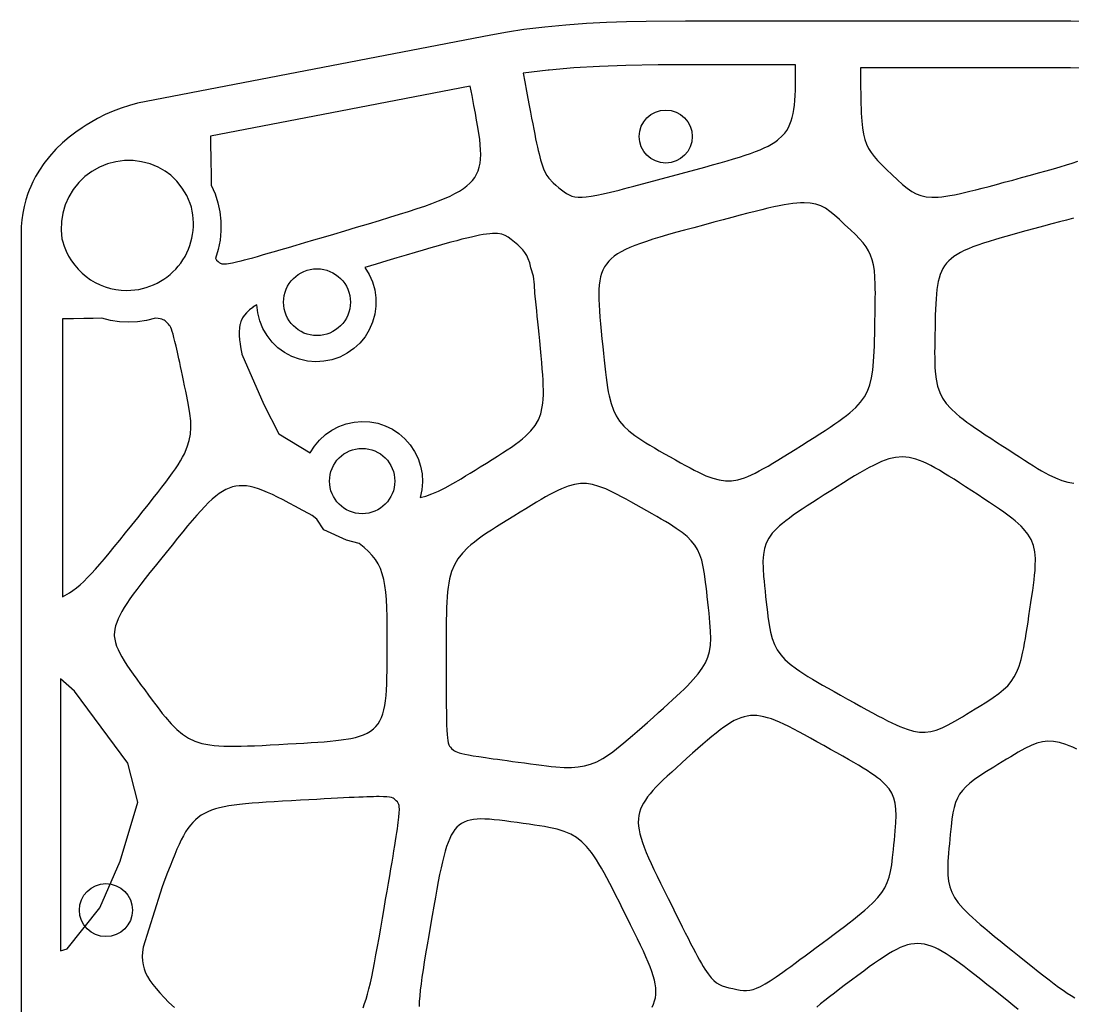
# Model space of a CAD drawing. Header units: millimetres. Extents: x -12999 to -11463, y -8335 to -6839.
# Drawn here: x -12999 to -12206, y -7759 to -7016 of the extents above; entities that cross this region are included whole.
import ezdxf

# ---------------------------------------------------------------- set-up
doc = ezdxf.new("R2010")
doc.units = ezdxf.units.MM
doc.header["$MEASUREMENT"] = 0

msp = doc.modelspace()

# ---------------------------------------------------------------- linework, layer by layer
at = {"color": 5, "linetype": 'Continuous'}
for points in [[(-12195.05, -7015.86), (-12207.37, -7015.59), (-12439.38, -7015.59), (-12468.54, -7015.53), (-12498, -7015.51), (-12527.66, -7015.8), (-12542.53, -7016.14), (-12557.57, -7016.67), (-12572.87, -7017.46), (-12588.39, -7018.56), (-12604.11, -7020.06), (-12620, -7022.01), (-12632.48, -7023.89), (-12645.05, -7026.13), (-12905.05, -7076.13), (-12911.4, -7077.52), (-12917.67, -7079.22), (-12923.84, -7081.22), (-12929.89, -7083.53), (-12935.83, -7086.13), (-12941.64, -7089.03), (-12947.31, -7092.21), (-12950.24, -7094), (-12953.35, -7096), (-12958.11, -7099.32), (-12963.06, -7103.13), (-12968.09, -7107.45), (-12973.09, -7112.29), (-12977.92, -7117.63), (-12982.11, -7122.98), (-12985.56, -7128.04), (-12988.35, -7132.72), (-12990.48, -7136.8), (-12992.1, -7140.31), (-12993.26, -7143.14), (-12994.15, -7145.52), (-12995.73, -7150.37), (-12997.03, -7155.31), (-12998.05, -7160.33), (-12998.79, -7165.4), (-12999.23, -7170.49), (-12999.38, -7175.59), (-12999.38, -7863.57)], [(-12196.17, -7050.95), (-12207.52, -7050.69), (-12365.96, -7050.69), (-12365.95, -7056.01), (-12365.94, -7061), (-12365.92, -7065.68), (-12365.88, -7070.06), (-12365.83, -7074.16), (-12365.75, -7077.99), (-12365.65, -7081.57), (-12365.52, -7084.9), (-12365.14, -7090.92), (-12364.59, -7096.16), (-12363.84, -7100.73), (-12362.84, -7104.76), (-12361.57, -7108.36), (-12360, -7111.65), (-12358.08, -7114.74), (-12355.79, -7117.76), (-12353.09, -7120.83), (-12349.95, -7124.05), (-12346.33, -7127.55), (-12342.21, -7131.44), (-12338.02, -7135.35), (-12334.24, -7138.74), (-12330.74, -7141.62), (-12327.36, -7143.99), (-12323.96, -7145.85), (-12320.4, -7147.2), (-12316.54, -7148.05), (-12312.23, -7148.41), (-12307.33, -7148.26), (-12304.62, -7148), (-12301.7, -7147.62), (-12298.57, -7147.12), (-12295.19, -7146.5), (-12291.56, -7145.75), (-12287.66, -7144.88), (-12283.47, -7143.89), (-12278.97, -7142.79), (-12274.15, -7141.56), (-12268.97, -7140.21), (-12263.44, -7138.74), (-12257.53, -7137.15), (-12251.22, -7135.45), (-12244.49, -7133.62), (-12237.89, -7131.83), (-12231.7, -7130.14), (-12225.89, -7128.54), (-12220.46, -7127), (-12215.39, -7125.52), (-12210.66, -7124.09), (-12206.27, -7122.69), (-12202.19, -7121.3)], [(-12205.38, -7164.3), (-12210.5, -7165.62), (-12215.96, -7167.05), (-12221.79, -7168.61), (-12227.99, -7170.28), (-12234.6, -7172.07), (-12241.33, -7173.9), (-12247.63, -7175.62), (-12253.53, -7177.25), (-12259.04, -7178.81), (-12264.16, -7180.3), (-12268.93, -7181.74), (-12273.34, -7183.15), (-12277.41, -7184.54), (-12281.16, -7185.92), (-12284.61, -7187.3), (-12287.75, -7188.7), (-12290.6, -7190.14), (-12293.19, -7191.62), (-12295.53, -7193.16), (-12297.62, -7194.78), (-12299.49, -7196.48), (-12301.15, -7198.29), (-12302.61, -7200.21), (-12303.89, -7202.27), (-12304.99, -7204.47), (-12305.94, -7206.83), (-12306.74, -7209.36), (-12307.41, -7212.07), (-12307.96, -7214.99), (-12308.41, -7218.12), (-12308.77, -7221.47), (-12309.05, -7225.07), (-12309.27, -7228.92), (-12309.45, -7233.04), (-12309.58, -7237.44), (-12309.7, -7242.14), (-12309.81, -7247.14), (-12309.92, -7252.2), (-12310.01, -7256.94), (-12310.07, -7261.39), (-12310.1, -7265.56), (-12310.08, -7269.46), (-12310, -7273.12), (-12309.86, -7276.55), (-12309.65, -7279.77), (-12308.96, -7285.65), (-12307.84, -7290.89), (-12306.23, -7295.62), (-12304.07, -7299.93), (-12301.3, -7303.97), (-12297.86, -7307.87), (-12293.65, -7311.8), (-12291.24, -7313.81), (-12288.62, -7315.88), (-12285.77, -7318.01), (-12282.68, -7320.23), (-12279.35, -7322.55), (-12275.76, -7324.99), (-12271.91, -7327.55), (-12267.79, -7330.27), (-12263.39, -7333.15), (-12258.7, -7336.2), (-12254.25, -7339.1), (-12250.05, -7341.83), (-12246.09, -7344.39), (-12242.36, -7346.78), (-12238.84, -7349.01), (-12235.52, -7351.07), (-12232.39, -7352.97), (-12229.42, -7354.71), (-12223.96, -7357.73), (-12218.93, -7360.19), (-12214.14, -7362.1), (-12209.5, -7363.41), (-12204.98, -7364.06)], [(-12202.86, -7564.74), (-12205.77, -7563.41), (-12208.52, -7562.26), (-12211.13, -7561.28), (-12215.98, -7559.82), (-12220.45, -7559.02), (-12224.69, -7558.86), (-12228.82, -7559.33), (-12232.99, -7560.4), (-12237.33, -7562.07), (-12241.98, -7564.31), (-12247.07, -7567.12), (-12252.73, -7570.47), (-12255.82, -7572.34), (-12259.11, -7574.35), (-12262.4, -7576.36), (-12265.48, -7578.26), (-12271.06, -7581.74), (-12275.91, -7584.88), (-12280.09, -7587.77), (-12283.65, -7590.51), (-12286.66, -7593.18), (-12289.17, -7595.87), (-12291.24, -7598.68), (-12292.93, -7601.7), (-12294.29, -7605.02), (-12295.39, -7608.72), (-12296.29, -7612.9), (-12297.03, -7617.65), (-12297.68, -7623.06), (-12298.3, -7629.23), (-12298.62, -7632.62), (-12298.95, -7636.23), (-12299.28, -7639.85), (-12299.57, -7643.24), (-12300.03, -7649.44), (-12300.26, -7654.96), (-12300.16, -7659.91), (-12299.67, -7664.44), (-12298.71, -7668.65), (-12297.2, -7672.68), (-12295.07, -7676.64), (-12292.23, -7680.67), (-12288.62, -7684.89), (-12286.49, -7687.1), (-12284.15, -7689.41), (-12281.57, -7691.83), (-12278.74, -7694.38), (-12275.66, -7697.06), (-12272.33, -7699.9), (-12268.71, -7702.91), (-12264.82, -7706.11), (-12260.64, -7709.51), (-12256.15, -7713.12), (-12251.36, -7716.97), (-12246.24, -7721.07), (-12241.16, -7725.14), (-12236.38, -7728.96), (-12231.9, -7732.52), (-12227.69, -7735.83), (-12223.73, -7738.89), (-12220.02, -7741.72), (-12216.53, -7744.31), (-12213.24, -7746.66), (-12210.15, -7748.78), (-12207.22, -7750.68), (-12204.45, -7752.35)], [(-12741.29, -7759.91), (-12740.13, -7756.75), (-12739.01, -7753.32), (-12737.93, -7749.59), (-12736.87, -7745.55), (-12735.83, -7741.19), (-12734.79, -7736.47), (-12733.75, -7731.39), (-12732.68, -7725.92), (-12731.59, -7720.05), (-12730.46, -7713.76), (-12729.27, -7707.03), (-12728.02, -7699.85), (-12726.7, -7692.18), (-12725.46, -7684.98), (-12724.29, -7678.19), (-12723.19, -7671.82), (-12722.17, -7665.84), (-12721.21, -7660.24), (-12720.32, -7655.01), (-12719.49, -7650.13), (-12718.73, -7645.6), (-12718.03, -7641.39), (-12717.39, -7637.5), (-12716.81, -7633.91), (-12716.29, -7630.61), (-12715.83, -7627.58), (-12715.42, -7624.81), (-12715.06, -7622.29), (-12714.75, -7620.01), (-12714.29, -7616.09), (-12714.01, -7612.9), (-12713.91, -7610.26), (-12714.01, -7608.15), (-12714.13, -7607.3), (-12714.31, -7606.57), (-12714.54, -7605.96), (-12714.81, -7605.43), (-12715.12, -7604.96), (-12715.47, -7604.53), (-12716.27, -7603.69), (-12717.77, -7602.34), (-12718.66, -7601.81), (-12719.81, -7601.37), (-12721.32, -7601.04), (-12723.32, -7600.79), (-12725.91, -7600.65), (-12729.22, -7600.6), (-12731.18, -7600.61), (-12733.36, -7600.65), (-12735.78, -7600.71), (-12738.44, -7600.79), (-12741.38, -7600.9), (-12744.59, -7601.04), (-12748.1, -7601.2), (-12751.92, -7601.38), (-12756.06, -7601.58), (-12760.55, -7601.81), (-12765.38, -7602.07), (-12770.58, -7602.35), (-12776.16, -7602.65), (-12782.14, -7602.98), (-12788.53, -7603.33), (-12795.35, -7603.71), (-12802.08, -7604.08), (-12808.4, -7604.44), (-12814.33, -7604.8), (-12819.88, -7605.18), (-12825.07, -7605.57), (-12829.92, -7606), (-12834.44, -7606.47), (-12838.65, -7607), (-12842.57, -7607.6), (-12846.22, -7608.28), (-12849.61, -7609.05), (-12852.76, -7609.92), (-12855.7, -7610.91), (-12858.44, -7612.02), (-12861, -7613.29), (-12863.4, -7614.71), (-12865.65, -7616.31), (-12867.76, -7618.09), (-12869.75, -7620.06), (-12871.64, -7622.24), (-12873.44, -7624.63), (-12875.18, -7627.25), (-12876.86, -7630.12), (-12878.51, -7633.23), (-12880.15, -7636.62), (-12881.8, -7640.28), (-12883.47, -7644.23), (-12885.19, -7648.49), (-12886.96, -7653.06), (-12888.82, -7657.96), (-12890.77, -7663.19), (-12892.84, -7668.78), (-12894.53, -7673.37), (-12907.36, -7714.26), (-12907.8, -7717.84), (-12907.94, -7721.22), (-12907.79, -7724.43), (-12907.32, -7727.53), (-12906.54, -7730.53), (-12905.42, -7733.47), (-12903.97, -7736.39), (-12902.17, -7739.33), (-12900.02, -7742.33), (-12897.51, -7745.44), (-12894.64, -7748.69), (-12891.38, -7752.13), (-12887.75, -7755.79), (-12883.72, -7759.72)], [(-12523.25, -7759.42), (-12522.17, -7757.1), (-12521.35, -7754.76), (-12520.79, -7752.37), (-12520.47, -7749.92), (-12520.4, -7747.38), (-12520.56, -7744.73), (-12520.95, -7741.95), (-12521.57, -7739.02), (-12522.41, -7735.92), (-12523.47, -7732.62), (-12524.75, -7729.13), (-12526.25, -7725.4), (-12527.95, -7721.44), (-12529.86, -7717.21), (-12531.97, -7712.71), (-12534.28, -7707.91), (-12536.78, -7702.79), (-12539.48, -7697.35), (-12542.36, -7691.55), (-12545.24, -7685.76), (-12547.95, -7680.33), (-12550.51, -7675.24), (-12552.93, -7670.48), (-12555.22, -7666.04), (-12557.4, -7661.91), (-12559.49, -7658.07), (-12561.5, -7654.51), (-12563.44, -7651.21), (-12565.32, -7648.18), (-12567.17, -7645.38), (-12569, -7642.82), (-12572.65, -7638.33), (-12576.38, -7634.6), (-12580.35, -7631.53), (-12584.69, -7629.01), (-12589.52, -7626.95), (-12594.96, -7625.27), (-12601.12, -7623.86), (-12604.51, -7623.23), (-12608.13, -7622.62), (-12611.99, -7622.03), (-12616.11, -7621.43), (-12620.5, -7620.82), (-12625.19, -7620.18), (-12629.93, -7619.54), (-12634.36, -7618.96), (-12638.51, -7618.45), (-12642.38, -7618.03), (-12645.99, -7617.72), (-12649.35, -7617.52), (-12652.47, -7617.46), (-12655.37, -7617.55), (-12658.06, -7617.81), (-12660.56, -7618.25), (-12662.89, -7618.89), (-12665.05, -7619.75), (-12667.06, -7620.85), (-12668.87, -7622.17), (-12670.52, -7623.7), (-12672.02, -7625.45), (-12673.42, -7627.45), (-12674.74, -7629.72), (-12675.98, -7632.28), (-12677.17, -7635.14), (-12678.3, -7638.32), (-12679.39, -7641.82), (-12680.45, -7645.67), (-12681.49, -7649.86), (-12682.53, -7654.42), (-12683.57, -7659.36), (-12684.62, -7664.68), (-12685.7, -7670.42), (-12686.81, -7676.57), (-12687.98, -7683.15), (-12689.2, -7690.18), (-12690.49, -7697.67), (-12691.8, -7705.28), (-12693.02, -7712.42), (-12694.15, -7719.12), (-12695.18, -7725.38), (-12696.1, -7731.24), (-12696.91, -7736.71), (-12697.6, -7741.82), (-12698.17, -7746.57), (-12698.62, -7750.99), (-12698.93, -7755.1), (-12699.1, -7758.93)], [(-12247.02, -7761.2), (-12251.21, -7757.81), (-12255.7, -7754.19), (-12260.51, -7750.33), (-12265.64, -7746.22), (-12270.64, -7742.22), (-12275.34, -7738.47), (-12279.77, -7734.97), (-12283.93, -7731.72), (-12287.85, -7728.71), (-12291.55, -7725.95), (-12295.05, -7723.43), (-12298.36, -7721.16), (-12301.5, -7719.13), (-12304.49, -7717.33), (-12307.34, -7715.78), (-12310.08, -7714.47), (-12312.72, -7713.39), (-12315.29, -7712.55), (-12317.8, -7711.94), (-12320.31, -7711.56), (-12322.82, -7711.42), (-12325.36, -7711.53), (-12327.94, -7711.88), (-12330.56, -7712.49), (-12333.25, -7713.35), (-12336.01, -7714.46), (-12338.88, -7715.82), (-12341.87, -7717.43), (-12345, -7719.28), (-12348.3, -7721.38), (-12351.78, -7723.71), (-12355.48, -7726.29), (-12359.4, -7729.11), (-12363.57, -7732.17), (-12368.01, -7735.47), (-12372.75, -7739), (-12377.36, -7742.45), (-12381.69, -7745.69), (-12385.72, -7748.75), (-12389.46, -7751.64), (-12392.92, -7754.37), (-12396.1, -7756.98), (-12399, -7759.46)]]:
    msp.add_lwpolyline(points, dxfattribs=at)
for points in [[(-12418.28, -7090.9), (-12417.48, -7088.21), (-12416.82, -7085.32), (-12416.29, -7082.23), (-12415.87, -7078.93), (-12415.56, -7075.39), (-12415.33, -7071.61), (-12415.17, -7067.57), (-12415.08, -7063.26), (-12415.03, -7058.67), (-12415.01, -7053.77), (-12415.01, -7048.57), (-12443.55, -7048.54), (-12455.73, -7048.54), (-12468.64, -7048.51), (-12493.95, -7048.45), (-12518.76, -7048.56), (-12543.09, -7049), (-12562.89, -7049.73), (-12582.39, -7050.89), (-12600.98, -7052.51), (-12601.61, -7052.57), (-12620.56, -7054.88), (-12619.38, -7061.35), (-12618.07, -7068.36), (-12617.01, -7073.99), (-12616.01, -7079.28), (-12615.07, -7084.22), (-12614.19, -7088.85), (-12613.35, -7093.16), (-12612.57, -7097.18), (-12611.82, -7100.91), (-12611.12, -7104.38), (-12610.44, -7107.58), (-12609.79, -7110.55), (-12609.17, -7113.28), (-12608.57, -7115.8), (-12607.4, -7120.24), (-12606.25, -7123.97), (-12605.09, -7127.1), (-12603.89, -7129.74), (-12602.59, -7131.99), (-12601.18, -7133.97), (-12597.85, -7137.5), (-12595.87, -7139.28), (-12593.62, -7141.21), (-12591.59, -7142.92), (-12589.7, -7144.41), (-12587.85, -7145.68), (-12585.94, -7146.71), (-12583.87, -7147.5), (-12581.56, -7148.02), (-12579, -7148.27), (-12576.13, -7148.26), (-12572.89, -7148), (-12569.22, -7147.51), (-12564.99, -7146.77), (-12560.13, -7145.78), (-12554.57, -7144.52), (-12548.24, -7142.98), (-12544.77, -7142.11), (-12541.08, -7141.17), (-12537.16, -7140.16), (-12483.55, -7125.75), (-12477.6, -7124.11), (-12472, -7122.54), (-12466.74, -7121.03), (-12461.82, -7119.57), (-12457.22, -7118.15), (-12452.93, -7116.75), (-12448.94, -7115.37), (-12445.24, -7114), (-12441.82, -7112.62), (-12438.67, -7111.23), (-12435.78, -7109.81), (-12433.13, -7108.35), (-12430.73, -7106.84), (-12428.54, -7105.28), (-12424.76, -7101.89), (-12423.12, -7100.01), (-12421.66, -7097.98), (-12420.36, -7095.78), (-12419.24, -7093.42)], [(-12679.86, -7149.38), (-12675.73, -7147.53), (-12672, -7145.67), (-12668.65, -7143.79), (-12665.66, -7141.88), (-12663.03, -7139.91), (-12660.74, -7137.88), (-12658.76, -7135.76), (-12657.07, -7133.52), (-12655.65, -7131.12), (-12654.5, -7128.54), (-12653.63, -7125.77), (-12653.02, -7122.82), (-12652.66, -7119.67), (-12652.53, -7116.3), (-12652.62, -7112.68), (-12652.9, -7108.81), (-12653.36, -7104.67), (-12653.98, -7100.23), (-12654.74, -7095.49), (-12655.63, -7090.41), (-12656.63, -7084.98), (-12657.72, -7079.19), (-12659.14, -7071.63), (-12660.45, -7064.71), (-12758.46, -7083.56), (-12856.47, -7102.41), (-12856.37, -7109.79), (-12856.24, -7117.75), (-12856.14, -7123.58), (-12856.05, -7129.1), (-12855.96, -7134.32), (-12855.87, -7139.25), (-12853.04, -7145.78), (-12850.89, -7152.56), (-12849.42, -7159.52), (-12848.65, -7166.59), (-12848.6, -7173.71), (-12849.25, -7180.79), (-12850.62, -7187.78), (-12852.67, -7194.59), (-12852.26, -7195.25), (-12851.79, -7195.82), (-12850.72, -7196.89), (-12849.91, -7197.62), (-12849.49, -7197.93), (-12849.03, -7198.2), (-12848.51, -7198.43), (-12847.91, -7198.6), (-12847.2, -7198.71), (-12846.37, -7198.75), (-12844.26, -7198.64), (-12841.47, -7198.22), (-12839.79, -7197.89), (-12837.9, -7197.48), (-12835.77, -7196.98), (-12833.4, -7196.4), (-12830.76, -7195.72), (-12827.83, -7194.94), (-12824.58, -7194.05), (-12821.01, -7193.06), (-12817.1, -7191.95), (-12812.82, -7190.73), (-12808.17, -7189.38), (-12803.11, -7187.91), (-12797.64, -7186.3), (-12791.74, -7184.56), (-12785.39, -7182.68), (-12778.57, -7180.66), (-12771.26, -7178.49), (-12763.46, -7176.17), (-12755.13, -7173.69), (-12746.26, -7171.04), (-12737.33, -7168.38), (-12728.96, -7165.87), (-12721.12, -7163.5), (-12713.79, -7161.25), (-12706.97, -7159.1), (-12700.63, -7157.04), (-12694.77, -7155.06), (-12689.36, -7153.13), (-12684.4, -7151.24)], [(-12356.77, -7278.85), (-12356.42, -7275.65), (-12356.14, -7272.24), (-12355.91, -7268.6), (-12355.73, -7264.72), (-12355.58, -7260.59), (-12355.46, -7256.18), (-12355.34, -7251.47), (-12355.23, -7246.46), (-12355.13, -7241.47), (-12355.03, -7236.77), (-12354.95, -7232.38), (-12354.89, -7228.26), (-12354.85, -7224.41), (-12354.84, -7220.81), (-12354.87, -7217.45), (-12354.92, -7214.31), (-12355.16, -7208.65), (-12355.59, -7203.71), (-12356.25, -7199.38), (-12357.17, -7195.55), (-12358.37, -7192.1), (-12359.91, -7188.93), (-12361.79, -7185.91), (-12364.07, -7182.93), (-12366.77, -7179.89), (-12369.93, -7176.66), (-12373.58, -7173.14), (-12377.74, -7169.21), (-12381.88, -7165.35), (-12385.62, -7162), (-12389.12, -7159.15), (-12392.56, -7156.8), (-12396.08, -7154.95), (-12399.83, -7153.62), (-12403.97, -7152.81), (-12408.64, -7152.54), (-12411.23, -7152.6), (-12414.01, -7152.79), (-12417.01, -7153.11), (-12420.24, -7153.57), (-12423.72, -7154.16), (-12427.47, -7154.88), (-12431.52, -7155.73), (-12435.88, -7156.72), (-12440.57, -7157.84), (-12445.61, -7159.09), (-12451.03, -7160.47), (-12456.84, -7161.99), (-12463.06, -7163.64), (-12469.71, -7165.42), (-12476.81, -7167.33), (-12484.38, -7169.38), (-12491.88, -7171.41), (-12498.91, -7173.32), (-12505.49, -7175.14), (-12511.63, -7176.87), (-12517.34, -7178.53), (-12522.64, -7180.14), (-12527.54, -7181.72), (-12532.06, -7183.27), (-12536.21, -7184.82), (-12540, -7186.37), (-12543.45, -7187.95), (-12546.57, -7189.57), (-12549.37, -7191.25), (-12551.87, -7192.99), (-12554.08, -7194.83), (-12556.02, -7196.76), (-12557.7, -7198.81), (-12559.15, -7201.01), (-12560.36, -7203.36), (-12561.36, -7205.89), (-12562.15, -7208.6), (-12562.74, -7211.52), (-12563.15, -7214.65), (-12563.4, -7218.02), (-12563.49, -7221.64), (-12563.45, -7225.52), (-12563.29, -7229.69), (-12563.01, -7234.15), (-12562.64, -7238.92), (-12562.19, -7244.03), (-12561.68, -7249.48), (-12561.11, -7255.29), (-12560.55, -7260.96), (-12560.02, -7266.28), (-12559.51, -7271.28), (-12559.01, -7275.96), (-12558.5, -7280.35), (-12557.99, -7284.45), (-12557.45, -7288.29), (-12556.89, -7291.88), (-12556.3, -7295.23), (-12555.66, -7298.36), (-12554.21, -7304.03), (-12552.47, -7309), (-12550.35, -7313.43), (-12547.77, -7317.46), (-12544.62, -7321.2), (-12540.83, -7324.76), (-12536.33, -7328.25), (-12531.05, -7331.8), (-12528.09, -7333.65), (-12524.91, -7335.56), (-12521.49, -7337.57), (-12517.82, -7339.67), (-12513.9, -7341.9), (-12509.71, -7344.26), (-12505.59, -7346.58), (-12501.72, -7348.75), (-12498.08, -7350.77), (-12494.66, -7352.63), (-12491.42, -7354.33), (-12488.36, -7355.88), (-12482.69, -7358.49), (-12477.5, -7360.44), (-12472.64, -7361.74), (-12467.97, -7362.36), (-12463.35, -7362.29), (-12458.63, -7361.52), (-12453.65, -7360.05), (-12451.03, -7359.04), (-12448.29, -7357.85), (-12445.41, -7356.48), (-12442.38, -7354.92), (-12439.18, -7353.17), (-12435.79, -7351.24), (-12432.19, -7349.12), (-12428.37, -7346.81), (-12424.31, -7344.3), (-12419.98, -7341.6), (-12415.38, -7338.7), (-12410.47, -7335.6), (-12405.59, -7332.52), (-12401, -7329.61), (-12396.71, -7326.87), (-12392.71, -7324.28), (-12388.98, -7321.82), (-12385.51, -7319.49), (-12382.29, -7317.25), (-12379.32, -7315.1), (-12376.58, -7313.01), (-12374.07, -7310.98), (-12369.66, -7307.01), (-12366.02, -7303.03), (-12363.08, -7298.94), (-12360.77, -7294.61), (-12359, -7289.91), (-12357.69, -7284.7)], [(-12606.09, -7306.56), (-12605.7, -7303.73), (-12605.43, -7300.72), (-12605.29, -7297.5), (-12605.27, -7294.08), (-12605.34, -7290.42), (-12605.51, -7286.5), (-12605.77, -7282.32), (-12606.1, -7277.85), (-12606.51, -7273.07), (-12606.98, -7267.97), (-12607.5, -7262.53), (-12608.06, -7256.73), (-12608.56, -7251.69), (-12609.03, -7246.92), (-12609.47, -7242.41), (-12609.9, -7238.16), (-12610.32, -7234.05), (-12610.77, -7229.69), (-12611.74, -7220.9), (-12611.87, -7214.39), (-12612.85, -7207.96), (-12614.65, -7201.72), (-12615.6, -7198.01), (-12616.66, -7194.94), (-12617.85, -7192.36), (-12619.21, -7190.15), (-12620.78, -7188.19), (-12622.59, -7186.32), (-12624.67, -7184.44), (-12627.06, -7182.39), (-12629.48, -7180.37), (-12631.76, -7178.67), (-12634.1, -7177.33), (-12635.36, -7176.8), (-12636.71, -7176.38), (-12639.79, -7175.85), (-12641.58, -7175.76), (-12643.56, -7175.79), (-12645.74, -7175.95), (-12648.11, -7176.22), (-12650.67, -7176.61), (-12653.44, -7177.11), (-12656.42, -7177.72), (-12659.61, -7178.43), (-12663.02, -7179.24), (-12666.7, -7180.17), (-12670.7, -7181.22), (-12675.02, -7182.38), (-12679.69, -7183.67), (-12684.72, -7185.09), (-12690.12, -7186.64), (-12695.92, -7188.32), (-12702.13, -7190.14), (-12708.77, -7192.09), (-12715.85, -7194.19), (-12723.39, -7196.43), (-12731.42, -7198.82), (-12739.94, -7201.36), (-12736.69, -7206.63), (-12734.19, -7212.3), (-12732.5, -7218.26), (-12731.64, -7224.39), (-12731.63, -7230.58), (-12732.48, -7236.72), (-12734.15, -7242.68), (-12736.63, -7248.36), (-12739.87, -7253.64), (-12743.79, -7258.43), (-12748.34, -7262.63), (-12753.43, -7266.17), (-12758.95, -7268.97), (-12764.8, -7270.99), (-12770.88, -7272.19), (-12777.06, -7272.55), (-12783.23, -7272.05), (-12789.28, -7270.71), (-12795.08, -7268.55), (-12800.54, -7265.61), (-12805.54, -7261.95), (-12809.99, -7257.65), (-12813.8, -7252.77), (-12816.91, -7247.41), (-12819.26, -7241.68), (-12820.79, -7235.68), (-12821.49, -7229.53), (-12824.43, -7231.41), (-12824.54, -7231.49), (-12826.95, -7233.33), (-12827.13, -7233.49), (-12829.07, -7235.3), (-12829.3, -7235.54), (-12830.82, -7237.35), (-12831.07, -7237.68), (-12832.22, -7239.49), (-12832.45, -7239.92), (-12833.31, -7241.79), (-12833.49, -7242.27), (-12834.09, -7244.25), (-12834.19, -7244.71), (-12834.57, -7246.87), (-12834.61, -7247.26), (-12834.78, -7249.65), (-12834.79, -7249.97), (-12834.75, -7252.58), (-12834.73, -7252.87), (-12834.5, -7255.72), (-12834.47, -7255.98), (-12834.07, -7259.09), (-12834.04, -7259.31), (-12833.48, -7262.7), (-12833.44, -7262.88), (-12832.74, -7266.59), (-12832.72, -7266.72), (-12816.26, -7304.75), (-12804.94, -7326.89), (-12781.18, -7341.27), (-12778.01, -7336.2), (-12774.19, -7331.59), (-12769.79, -7327.53), (-12764.9, -7324.09), (-12759.59, -7321.33), (-12753.96, -7319.3), (-12748.11, -7318.03), (-12742.15, -7317.55), (-12736.17, -7317.87), (-12730.29, -7318.97), (-12724.61, -7320.85), (-12719.23, -7323.46), (-12714.24, -7326.77), (-12709.74, -7330.7), (-12705.79, -7335.2), (-12702.48, -7340.19), (-12699.86, -7345.57), (-12697.97, -7351.24), (-12696.86, -7357.12), (-12696.53, -7363.1), (-12697.01, -7369.06), (-12698.26, -7374.91), (-12693.89, -7373.85), (-12689.33, -7372.27), (-12684.5, -7370.17), (-12679.3, -7367.55), (-12673.63, -7364.41), (-12667.42, -7360.74), (-12664.07, -7358.72), (-12660.55, -7356.56), (-12656.84, -7354.27), (-12652.94, -7351.86), (-12648.32, -7349), (-12644, -7346.3), (-12639.95, -7343.76), (-12636.17, -7341.35), (-12632.66, -7339.05), (-12629.4, -7336.85), (-12626.4, -7334.73), (-12623.63, -7332.67), (-12621.09, -7330.66), (-12618.77, -7328.68), (-12614.78, -7324.74), (-12611.57, -7320.7), (-12609.09, -7316.41), (-12607.28, -7311.74)], [(-12871.17, -7322.25), (-12871.34, -7317.08), (-12871.97, -7311.49), (-12872.98, -7305.33), (-12874.33, -7298.45), (-12875.12, -7294.69), (-12875.96, -7290.7), (-12876.81, -7286.7), (-12877.6, -7282.95), (-12878.35, -7279.45), (-12879.05, -7276.17), (-12879.7, -7273.12), (-12880.31, -7270.28), (-12881.42, -7265.2), (-12882.38, -7260.88), (-12883.23, -7257.24), (-12883.98, -7254.2), (-12884.65, -7251.71), (-12885.26, -7249.68), (-12885.83, -7248.05), (-12886.38, -7246.75), (-12886.93, -7245.7), (-12887.5, -7244.85), (-12888.11, -7244.11), (-12889.53, -7242.7), (-12890.71, -7241.66), (-12891.37, -7241.22), (-12892.17, -7240.83), (-12893.16, -7240.49), (-12894.41, -7240.2), (-12895.98, -7239.95), (-12897.94, -7239.75), (-12904.6, -7241.38), (-12911.39, -7242.36), (-12918.24, -7242.68), (-12925.1, -7242.34), (-12931.88, -7241.34), (-12938.54, -7239.69), (-12945.03, -7239.81), (-12952.1, -7239.95), (-12959.8, -7240.1), (-12968.13, -7240.28), (-12968.13, -7345.02), (-12968.13, -7449.77), (-12962.85, -7446.86), (-12960.22, -7445.07), (-12957.57, -7443.04), (-12954.88, -7440.77), (-12952.12, -7438.23), (-12949.27, -7435.42), (-12946.31, -7432.33), (-12943.21, -7428.93), (-12939.96, -7425.23), (-12936.52, -7421.2), (-12932.88, -7416.85), (-12929.02, -7412.14), (-12924.9, -7407.08), (-12920.52, -7401.65), (-12915.84, -7395.84), (-12911.37, -7390.28), (-12907.18, -7385.06), (-12903.27, -7380.16), (-12899.62, -7375.57), (-12896.23, -7371.25), (-12893.09, -7367.19), (-12890.2, -7363.38), (-12887.54, -7359.79), (-12885.12, -7356.41), (-12882.91, -7353.21), (-12880.93, -7350.18), (-12879.14, -7347.29), (-12877.57, -7344.53), (-12876.18, -7341.88), (-12873.96, -7336.83), (-12872.42, -7331.97), (-12871.51, -7327.17)], [(-12234.59, -7415.82), (-12235.64, -7411.07), (-12237.36, -7406.66), (-12239.79, -7402.54), (-12242.99, -7398.56), (-12244.9, -7396.57), (-12247.03, -7394.57), (-12249.39, -7392.53), (-12251.98, -7390.44), (-12254.81, -7388.28), (-12257.89, -7386.04), (-12261.23, -7383.69), (-12264.84, -7381.23), (-12268.73, -7378.63), (-12272.9, -7375.88), (-12277.35, -7372.96), (-12282.11, -7369.86), (-12286.83, -7366.79), (-12291.26, -7363.91), (-12295.43, -7361.24), (-12299.35, -7358.76), (-12303.05, -7356.47), (-12306.54, -7354.39), (-12309.85, -7352.5), (-12312.98, -7350.8), (-12315.97, -7349.3), (-12318.83, -7348), (-12324.24, -7345.98), (-12329.4, -7344.75), (-12334.47, -7344.32), (-12339.55, -7344.71), (-12344.77, -7345.9), (-12347.49, -7346.8), (-12350.31, -7347.9), (-12353.25, -7349.2), (-12356.33, -7350.7), (-12359.58, -7352.4), (-12363, -7354.3), (-12366.63, -7356.41), (-12370.48, -7358.71), (-12374.56, -7361.22), (-12378.91, -7363.92), (-12383.53, -7366.83), (-12388.46, -7369.93), (-12393.38, -7373.05), (-12398, -7375.98), (-12402.32, -7378.73), (-12406.35, -7381.33), (-12410.09, -7383.79), (-12413.56, -7386.12), (-12416.77, -7388.33), (-12419.72, -7390.45), (-12422.42, -7392.48), (-12424.89, -7394.45), (-12427.13, -7396.36), (-12429.15, -7398.23), (-12432.56, -7401.92), (-12435.21, -7405.62), (-12437.17, -7409.46), (-12438.5, -7413.54), (-12439.29, -7417.98), (-12439.61, -7422.89), (-12439.53, -7428.41), (-12439.12, -7434.64), (-12438.82, -7438.05), (-12438.46, -7441.69), (-12438.06, -7445.56), (-12437.62, -7449.69), (-12437.17, -7453.83), (-12436.74, -7457.72), (-12436.32, -7461.37), (-12435.89, -7464.79), (-12434.98, -7471.03), (-12433.91, -7476.53), (-12432.59, -7481.42), (-12430.93, -7485.81), (-12428.85, -7489.81), (-12426.24, -7493.54), (-12423.03, -7497.1), (-12419.11, -7500.61), (-12414.41, -7504.19), (-12411.73, -7506.04), (-12408.82, -7507.94), (-12405.67, -7509.92), (-12402.26, -7511.98), (-12398.59, -7514.15), (-12394.64, -7516.43), (-12390.4, -7518.83), (-12385.86, -7521.39), (-12381.01, -7524.1), (-12375.84, -7526.98), (-12370.66, -7529.86), (-12365.8, -7532.56), (-12361.24, -7535.07), (-12356.96, -7537.41), (-12352.94, -7539.56), (-12349.18, -7541.54), (-12345.65, -7543.34), (-12342.33, -7544.97), (-12339.21, -7546.43), (-12336.27, -7547.71), (-12333.5, -7548.83), (-12330.87, -7549.77), (-12325.98, -7551.17), (-12321.48, -7551.93), (-12317.22, -7552.05), (-12313.07, -7551.56), (-12308.88, -7550.47), (-12304.53, -7548.79), (-12299.88, -7546.54), (-12294.78, -7543.73), (-12289.12, -7540.38), (-12286.02, -7538.5), (-12282.74, -7536.49), (-12279.46, -7534.49), (-12276.39, -7532.6), (-12270.81, -7529.1), (-12265.95, -7525.89), (-12261.73, -7522.87), (-12258.1, -7519.91), (-12254.99, -7516.91), (-12252.33, -7513.74), (-12250.05, -7510.29), (-12248.1, -7506.45), (-12246.42, -7502.11), (-12244.93, -7497.15), (-12243.58, -7491.46), (-12242.93, -7488.31), (-12242.29, -7484.93), (-12241.65, -7481.31), (-12241.01, -7477.44), (-12240.34, -7473.3), (-12239.66, -7468.88), (-12238.94, -7464.16), (-12238.17, -7459.13), (-12237.42, -7454.15), (-12236.73, -7449.48), (-12236.1, -7445.09), (-12235.54, -7440.97), (-12235.06, -7437.1), (-12234.67, -7433.48), (-12234.37, -7430.08), (-12234.17, -7426.88), (-12234.13, -7421.04)], [(-12488.49, -7508), (-12485.42, -7503.78), (-12483.01, -7499.63), (-12481.24, -7495.44), (-12480.03, -7491.09), (-12479.33, -7486.43), (-12479.07, -7481.34), (-12479.19, -7475.67), (-12479.63, -7469.3), (-12479.94, -7465.8), (-12480.31, -7462.08), (-12480.72, -7458.11), (-12481.18, -7453.88), (-12481.62, -7449.74), (-12482.05, -7445.85), (-12482.46, -7442.21), (-12482.88, -7438.79), (-12483.74, -7432.58), (-12484.71, -7427.13), (-12485.86, -7422.33), (-12487.25, -7418.08), (-12488.97, -7414.27), (-12491.1, -7410.8), (-12493.69, -7407.57), (-12496.83, -7404.47), (-12500.59, -7401.39), (-12505.04, -7398.24), (-12510.26, -7394.91), (-12513.18, -7393.14), (-12516.32, -7391.29), (-12519.69, -7389.34), (-12523.29, -7387.28), (-12527.14, -7385.1), (-12531.25, -7382.78), (-12535.37, -7380.46), (-12539.24, -7378.3), (-12542.87, -7376.28), (-12546.3, -7374.42), (-12549.53, -7372.71), (-12552.58, -7371.15), (-12558.22, -7368.52), (-12563.37, -7366.53), (-12568.16, -7365.18), (-12572.74, -7364.48), (-12577.24, -7364.44), (-12581.8, -7365.08), (-12586.58, -7366.39), (-12591.71, -7368.38), (-12594.45, -7369.64), (-12597.33, -7371.07), (-12600.36, -7372.68), (-12603.58, -7374.46), (-12606.98, -7376.42), (-12610.6, -7378.56), (-12614.44, -7380.88), (-12618.54, -7383.38), (-12622.89, -7386.07), (-12627.52, -7388.94), (-12632.22, -7391.85), (-12636.62, -7394.59), (-12640.73, -7397.17), (-12644.56, -7399.63), (-12648.13, -7401.97), (-12651.44, -7404.22), (-12654.5, -7406.4), (-12657.32, -7408.52), (-12659.92, -7410.6), (-12662.29, -7412.67), (-12666.43, -7416.85), (-12669.8, -7421.19), (-12672.46, -7425.8), (-12674.5, -7430.82), (-12676.02, -7436.4), (-12676.62, -7439.45), (-12677.12, -7442.71), (-12677.52, -7446.19), (-12677.85, -7449.91), (-12678.1, -7453.88), (-12678.29, -7458.12), (-12678.43, -7462.66), (-12678.52, -7467.5), (-12678.57, -7472.67), (-12678.6, -7478.19), (-12678.61, -7484.06), (-12678.61, -7490.32), (-12678.61, -7496.36), (-12678.61, -7502.05), (-12678.61, -7507.39), (-12678.6, -7512.39), (-12678.6, -7517.07), (-12678.59, -7521.43), (-12678.57, -7525.5), (-12678.55, -7529.28), (-12678.53, -7532.77), (-12678.5, -7536.01), (-12678.46, -7538.99), (-12678.42, -7541.73), (-12678.37, -7544.23), (-12678.31, -7546.52), (-12678.16, -7550.49), (-12677.97, -7553.72), (-12677.74, -7556.31), (-12677.45, -7558.37), (-12677.08, -7560.05), (-12676.6, -7561.41), (-12676.31, -7561.98), (-12676.01, -7562.47), (-12675.31, -7563.35), (-12674.49, -7564.19), (-12673.04, -7565.57), (-12672.25, -7566.15), (-12671.32, -7566.68), (-12670.17, -7567.18), (-12668.71, -7567.67), (-12666.86, -7568.16), (-12664.55, -7568.66), (-12661.69, -7569.19), (-12658.2, -7569.78), (-12654.01, -7570.43), (-12649.03, -7571.15), (-12646.22, -7571.55), (-12643.18, -7571.98), (-12639.91, -7572.43), (-12636.38, -7572.92), (-12632.61, -7573.43), (-12628.56, -7573.99), (-12624.23, -7574.57), (-12619.62, -7575.2), (-12615.04, -7575.82), (-12610.74, -7576.39), (-12606.7, -7576.91), (-12602.89, -7577.38), (-12599.31, -7577.78), (-12595.94, -7578.1), (-12589.73, -7578.53), (-12584.15, -7578.59), (-12579.03, -7578.25), (-12574.23, -7577.45), (-12569.62, -7576.13), (-12565.05, -7574.24), (-12560.39, -7571.73), (-12555.51, -7568.55), (-12552.93, -7566.69), (-12550.25, -7564.64), (-12547.43, -7562.41), (-12544.47, -7559.97), (-12541.34, -7557.32), (-12538.03, -7554.47), (-12534.51, -7551.39), (-12530.78, -7548.09), (-12526.8, -7544.56), (-12522.58, -7540.79), (-12518.54, -7537.19), (-12514.74, -7533.79), (-12511.18, -7530.59), (-12507.85, -7527.57), (-12504.75, -7524.72), (-12501.86, -7522.02), (-12499.17, -7519.45), (-12496.68, -7517), (-12492.24, -7512.37)], [(-12723.28, -7510.65), (-12723.19, -7505.34), (-12723.14, -7499.64), (-12723.13, -7493.53), (-12723.12, -7487), (-12723.13, -7480.33), (-12723.17, -7472.21), (-12723.26, -7464.81), (-12723.46, -7458.07), (-12723.77, -7451.95), (-12724.24, -7446.38), (-12724.9, -7441.32), (-12725.77, -7436.71), (-12726.89, -7432.5), (-12728.28, -7428.63), (-12729.99, -7425.06), (-12732.03, -7421.72), (-12734.43, -7418.58), (-12737.23, -7415.56), (-12740.46, -7412.62), (-12744.15, -7409.7), (-12753.86, -7407.04), (-12770.83, -7399.31), (-12776.15, -7391.3), (-12779.74, -7388.54), (-12781.93, -7387.35), (-12787.32, -7384.4), (-12792.38, -7381.66), (-12797.13, -7379.12), (-12801.59, -7376.78), (-12805.78, -7374.66), (-12809.72, -7372.76), (-12813.44, -7371.08), (-12816.94, -7369.63), (-12820.26, -7368.42), (-12823.4, -7367.44), (-12826.4, -7366.72), (-12829.27, -7366.25), (-12832.03, -7366.03), (-12834.7, -7366.08), (-12837.3, -7366.39), (-12839.84, -7366.96), (-12842.34, -7367.81), (-12844.83, -7368.92), (-12847.33, -7370.32), (-12849.86, -7372), (-12852.45, -7373.97), (-12855.11, -7376.24), (-12857.87, -7378.81), (-12860.73, -7381.69), (-12863.72, -7384.88), (-12866.87, -7388.39), (-12870.18, -7392.21), (-12873.67, -7396.37), (-12877.38, -7400.86), (-12881.31, -7405.68), (-12885.48, -7410.85), (-12889.93, -7416.37), (-12894.25, -7421.75), (-12898.31, -7426.82), (-12902.11, -7431.58), (-12905.65, -7436.06), (-12908.92, -7440.28), (-12911.94, -7444.25), (-12914.71, -7447.99), (-12917.22, -7451.51), (-12919.49, -7454.84), (-12921.51, -7458), (-12923.28, -7460.99), (-12924.82, -7463.84), (-12926.11, -7466.57), (-12927.18, -7469.18), (-12928.01, -7471.7), (-12928.61, -7474.17), (-12928.99, -7476.62), (-12929.09, -7478.23), (-12929.05, -7479.33), (-12928.71, -7481.85), (-12928.11, -7484.39), (-12927.28, -7486.99), (-12926.2, -7489.64), (-12924.87, -7492.39), (-12923.32, -7495.25), (-12921.53, -7498.24), (-12919.51, -7501.38), (-12917.26, -7504.7), (-12914.79, -7508.21), (-12912.11, -7511.95), (-12909.2, -7515.92), (-12906.09, -7520.16), (-12903.13, -7524.17), (-12900.35, -7527.93), (-12897.71, -7531.45), (-12895.21, -7534.74), (-12892.81, -7537.81), (-12890.51, -7540.65), (-12886.11, -7545.71), (-12881.86, -7549.99), (-12877.6, -7553.53), (-12873.14, -7556.43), (-12868.32, -7558.71), (-12862.97, -7560.41), (-12860.06, -7561.06), (-12856.97, -7561.58), (-12853.68, -7561.99), (-12850.15, -7562.28), (-12846.39, -7562.48), (-12842.36, -7562.57), (-12838.04, -7562.59), (-12833.42, -7562.52), (-12828.47, -7562.38), (-12823.17, -7562.18), (-12817.5, -7561.92), (-12811.44, -7561.61), (-12804.98, -7561.27), (-12798.08, -7560.89), (-12791.91, -7560.54), (-12786.08, -7560.21), (-12780.6, -7559.88), (-12775.44, -7559.53), (-12770.6, -7559.17), (-12766.07, -7558.78), (-12761.83, -7558.34), (-12757.88, -7557.86), (-12750.56, -7556.65), (-12747.14, -7555.88), (-12743.93, -7554.96), (-12740.94, -7553.89), (-12738.21, -7552.63), (-12735.76, -7551.19), (-12733.57, -7549.54), (-12731.65, -7547.67), (-12730.01, -7545.6), (-12728.62, -7543.34), (-12727.45, -7540.87), (-12726.45, -7538.15), (-12725.63, -7535.16), (-12724.95, -7531.88), (-12724.41, -7528.3), (-12723.98, -7524.4), (-12723.66, -7520.17), (-12723.44, -7515.59)], [(-12911.17, -7604.74), (-12918.91, -7575.36), (-12959.16, -7521.06), (-12969.53, -7511.79), (-12969.53, -7717.02), (-12964.46, -7715.31), (-12939.86, -7684.59), (-12924.59, -7649.36)], [(-12347.73, -7669.29), (-12345.91, -7665.48), (-12344.5, -7661.43), (-12343.39, -7657.02), (-12342.52, -7652.13), (-12341.8, -7646.65), (-12341.15, -7640.47), (-12340.83, -7637.08), (-12340.5, -7633.47), (-12340.17, -7629.85), (-12339.88, -7626.45), (-12339.42, -7620.26), (-12339.2, -7614.79), (-12339.3, -7609.95), (-12339.81, -7605.62), (-12340.79, -7601.7), (-12342.33, -7598.09), (-12344.49, -7594.69), (-12347.36, -7591.38), (-12351.02, -7588.06), (-12353.16, -7586.36), (-12355.53, -7584.62), (-12358.14, -7582.83), (-12360.99, -7580.97), (-12364.1, -7579.02), (-12367.47, -7576.99), (-12371.11, -7574.84), (-12375.03, -7572.58), (-12379.25, -7570.18), (-12383.78, -7567.64), (-12388.61, -7564.94), (-12393.77, -7562.07), (-12398.89, -7559.22), (-12403.7, -7556.55), (-12408.22, -7554.07), (-12412.47, -7551.78), (-12416.46, -7549.68), (-12420.23, -7547.76), (-12423.77, -7546.04), (-12427.12, -7544.51), (-12430.29, -7543.18), (-12433.3, -7542.04), (-12436.17, -7541.11), (-12438.92, -7540.37), (-12441.57, -7539.84), (-12444.13, -7539.51), (-12446.63, -7539.4), (-12449.08, -7539.49), (-12451.5, -7539.8), (-12453.9, -7540.34), (-12456.32, -7541.09), (-12458.75, -7542.06), (-12461.24, -7543.25), (-12463.78, -7544.67), (-12466.41, -7546.32), (-12469.14, -7548.2), (-12471.99, -7550.31), (-12474.98, -7552.65), (-12478.13, -7555.23), (-12481.46, -7558.04), (-12484.98, -7561.09), (-12488.73, -7564.38), (-12492.71, -7567.91), (-12496.94, -7571.69), (-12501.03, -7575.34), (-12504.87, -7578.78), (-12508.46, -7582.03), (-12511.8, -7585.1), (-12514.89, -7588.02), (-12517.73, -7590.8), (-12520.34, -7593.45), (-12522.7, -7596), (-12524.82, -7598.46), (-12526.71, -7600.85), (-12528.37, -7603.19), (-12529.8, -7605.5), (-12531, -7607.8), (-12531.99, -7610.12), (-12532.75, -7612.49), (-12533.3, -7614.94), (-12533.61, -7617.47), (-12533.68, -7620.1), (-12533.52, -7622.84), (-12533.12, -7625.7), (-12532.49, -7628.71), (-12531.64, -7631.88), (-12530.56, -7635.25), (-12529.26, -7638.83), (-12527.73, -7642.63), (-12525.99, -7646.69), (-12524.04, -7651.02), (-12521.88, -7655.64), (-12519.5, -7660.57), (-12516.92, -7665.84), (-12514.14, -7671.46), (-12511.16, -7677.46), (-12508.24, -7683.33), (-12505.5, -7688.83), (-12502.93, -7693.98), (-12500.52, -7698.79), (-12498.27, -7703.26), (-12496.15, -7707.43), (-12494.18, -7711.28), (-12492.33, -7714.85), (-12490.59, -7718.13), (-12488.97, -7721.15), (-12487.44, -7723.92), (-12486, -7726.44), (-12484.65, -7728.73), (-12483.36, -7730.81), (-12480.97, -7734.37), (-12478.76, -7737.21), (-12476.66, -7739.43), (-12474.6, -7741.14), (-12472.51, -7742.43), (-12470.31, -7743.41), (-12467.94, -7744.18), (-12465.32, -7744.83), (-12462.38, -7745.46), (-12459.43, -7746.07), (-12456.77, -7746.55), (-12454.3, -7746.85), (-12451.93, -7746.91), (-12449.55, -7746.68), (-12447.08, -7746.13), (-12444.4, -7745.18), (-12441.42, -7743.81), (-12438.04, -7741.95), (-12434.16, -7739.55), (-12432, -7738.13), (-12429.69, -7736.56), (-12427.19, -7734.84), (-12424.52, -7732.94), (-12421.64, -7730.88), (-12418.55, -7728.64), (-12415.24, -7726.21), (-12411.69, -7723.59), (-12407.9, -7720.78), (-12403.84, -7717.76), (-12399.51, -7714.53), (-12394.9, -7711.09), (-12390.28, -7707.64), (-12385.96, -7704.41), (-12381.91, -7701.36), (-12378.13, -7698.5), (-12374.6, -7695.8), (-12371.33, -7693.25), (-12368.29, -7690.84), (-12365.48, -7688.55), (-12362.89, -7686.37), (-12360.51, -7684.29), (-12356.32, -7680.34), (-12352.85, -7676.6), (-12350.01, -7672.95)]]:
    msp.add_lwpolyline(points, close=True, dxfattribs=at)
msp.add_lwpolyline([(-12871.67, -7153.07), (-12874.31, -7147.1), (-12877.7, -7141.51), (-12881.78, -7136.4), (-12886.47, -7131.85), (-12890.58, -7128.79), (-12896, -7125.74), (-12902.06, -7123.28), (-12908.38, -7121.62), (-12914.86, -7120.79), (-12921.4, -7120.79), (-12927.88, -7121.62), (-12934.2, -7123.28), (-12940.26, -7125.74), (-12945.95, -7128.94), (-12951.19, -7132.85), (-12955.89, -7137.4), (-12959.96, -7142.51), (-12963.35, -7148.09), (-12965.99, -7154.07), (-12967.85, -7160.34), (-12968.9, -7166.79), (-12969.1, -7173.32), (-12968.48, -7179.82), (-12968.15, -7181.24, 0.340784), (-12919.53, -7218.73, 0.50854)], format="xyb", close=True, dxfattribs=at)
at = {"color": 1, "linetype": 'Continuous'}
for centre in [(-12512.99, -7102.63), (-12935.31, -7686.24)]:
    msp.add_circle(centre, 20, dxfattribs=at)
at = {"linetype": 'Continuous'}
for centre, radius in [((-12776.11, -7227.62), 25.21), ((-12742.02, -7362.55), 24.63)]:
    msp.add_circle(centre, radius, dxfattribs=at)

doc.saveas('drawing.dxf')
